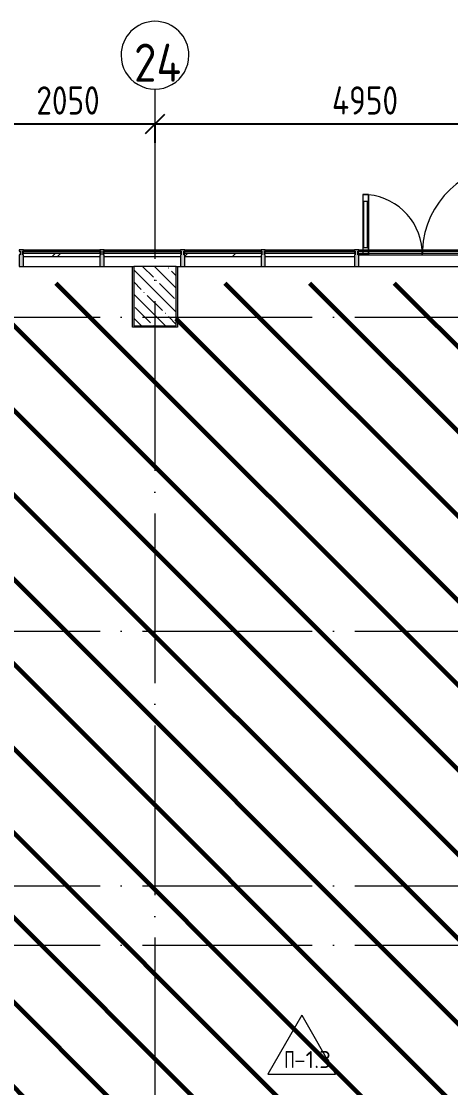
# Model space of a CAD drawing. Header units: millimetres. Extents: x -68946 to 288321, y -402657 to 324925.
# Drawn here: x 98313 to 103372, y 49295 to 61864 of the extents above; entities that cross this region are included whole.
import ezdxf

# ---------------------------------------------------------------- set-up
doc = ezdxf.new("R2010")
doc.units = ezdxf.units.MM
doc.linetypes.add('ADSK_Линия сетки', pattern=[2500, 2000, -250, 0, -250])
doc.layers.get('Defpoints').update_dxf_attribs({"color": 250})
for name, color, linetype, lineweight in [('3.4) ПТ-2.16    4 вып', 114, 'Continuous', 60), ('A-____-____-DIMS', 250, 'Continuous', 9), ('A-DETL-GENF-OTLN', 250, 'Continuous', 5), ('A-DOOR-____-OTLN', 250, 'Continuous', 5), ('A-FLOR-____-IDEN', 11, 'Continuous', 9), ('A-FLOR-____-OTLN', 192, 'Continuous', 9), ('A-GLAZ-____-MCUT', 250, 'Continuous', 9), ('A-GLAZ-____-OTLN', 250, 'Continuous', 5), ('A-GLAZ-CURT-OTLN', 52, 'Continuous', 5), ('A-GLAZ-CWMG-MCUT', 51, 'Continuous', 9), ('A-GLAZ-CWMG-OTLN', 51, 'Continuous', 5), ('S-COLS-____-MCUT', 250, 'Continuous', 25), ('S-COLS-____-OTLN', 250, 'Continuous', 9), ('S-GRID-____-IDEN', 250, 'Continuous', 9), ('S-GRID-____-OTLN', 250, 'Continuous', 9)]:
    doc.layers.add(name, color=color, linetype=linetype, lineweight=lineweight)
doc.styles.add('GOST Common', font='', dxfattribs={"width": 0.9, "height": 350})
doc.styles.add('ISOCPEUR_2', font='isocpeur.ttf', dxfattribs={"height": 160})
doc.styles.get("Standard").update_dxf_attribs({"font": 'ГОСТ тип А.ttf'})
doc.styles.get('GOST Common').set_extended_font_data('GOST Common')
doc.dimstyles.new('А3', dxfattribs={"dimtxt": 333, "dimasz": 222, "dimexe": 222, "dimexo": 111, "dimgap": 111, "dimtad": 1, "dimtoh": 1, "dimdec": 0, "dimrnd": 0.0015, "dimzin": 0, "dimdsep": 46, "dimtxsty": 'Standard', "dimblk": 'OBLIQUE', "dimcen": 0, "dimclrd": 7, "dimclre": 7, "dimclrt": 7, "dimadec": 0, "dimazin": 0, "dimtfac": 1, "dimtdec": 0, "dimtofl": 0, "dimtmove": 0, "dimatfit": 3, "dimfxl": 1, "dimtolj": 1, "dimtzin": 0, "dimarcsym": 0})

# ---------------------------------------------------------------- blocks, each defined once
blk = doc.blocks.new('PNS_Панель прямоугольная - Нр_Металл - 40мм-36103570-АР1_Маркировочный план 1 этажа С2и3')
at = {"layer": 'A-GLAZ-____-OTLN'}
for p, q in [((-935, 0), (935, 0)), ((-935, 0), (-925, 0)), ((925, 0), (935, 0))]:
    blk.add_line(p, q, dxfattribs=at)
blk = doc.blocks.new('BSC_Колонна _Прямоугольная - 700х500-V38-АР1_Маркировочный план 1 этажа С2и3')
at = {"layer": 'S-COLS-____-OTLN', "lineweight": 5}
h = blk.add_hatch(dxfattribs=at)
h.set_pattern_fill('FP_82', color=256, style=0, pattern_type=2)
h.set_pattern_definition([(45, (-58625, 87599.98), (-142.56192, 142.56192), []), (45, (-58625, 87457.42), (-142.56192, 142.56192), [252.016, -50.403, 3.353, -47.05])])
h.paths.add_polyline_path([(-350, 250), (-350, -250), (350, -250), (350, 250), (-302, 250)])
at = {"layer": 'S-COLS-____-MCUT', "lineweight": 5}
for p, q in [((350, 250), (-350, 250)), ((-350, 250), (-350, -250)), ((350, -250), (350, 250)), ((-350, -250), (350, -250))]:
    blk.add_line(p, q, dxfattribs=at)
blk = doc.blocks.new('PNS_Панель прямоугольная2 - Нр_Стекло - 40мм-36105346-АР1_Маркировочный план 1 этажа С2и3')
at = {"layer": 'A-GLAZ-____-OTLN'}
h = blk.add_hatch(dxfattribs=at)
h.set_pattern_fill('FP_132', color=256, style=0, pattern_type=2)
h.set_pattern_definition([(45, (-86600.23, -59032), (-282.8427, 282.8427), [200, -600]), (45, (-86800.23, -59132), (-282.8427, 282.8427), [600, -200]), (45, (-86400.23, -59232), (-282.8427, 282.8427), [200, -600])])
h.paths.add_polyline_path([(-450, -40), (450, -40), (450, -21), (460, -21), (460, 0), (-460, 0), (-460, -21), (-450, -21)])
at = {"layer": 'A-GLAZ-____-MCUT', "lineweight": 5}
for p, q in [((460, 0), (-460, 0)), ((-450, -40), (450, -40))]:
    blk.add_line(p, q, dxfattribs=at)
at = {"layer": 'A-GLAZ-____-OTLN'}
blk.add_line((-460, 0), (460, 0), dxfattribs=at)
blk = doc.blocks.new('PNS_Панель прямоугольная4 - Нр_Металл - 40мм 2-37707810-АР1_Маркировочный план 1 этажа С2и3')
at = {"layer": 'A-GLAZ-____-MCUT', "lineweight": 5}
for p, q in [((460, 0), (-460, 0)), ((-450, -40), (450, -40))]:
    blk.add_line(p, q, dxfattribs=at)
at = {"layer": 'A-GLAZ-____-OTLN'}
blk.add_line((-460, 0), (460, 0), dxfattribs=at)
blk = doc.blocks.new('PNS_Панель прямоугольная3 - Нр_Стекло - 40мм 2-36105354-АР1_Маркировочный план 1 этажа С2и3')
at = {"layer": 'A-GLAZ-____-OTLN'}
h = blk.add_hatch(dxfattribs=at)
h.set_pattern_fill('FP_133', color=256, style=0, pattern_type=2)
h.set_pattern_definition([(45, (-88500.23, -59032), (-282.8427, 282.8427), [200, -600]), (45, (-88700.23, -59132), (-282.8427, 282.8427), [600, -200]), (45, (-88300.23, -59232), (-282.8427, 282.8427), [200, -600])])
h.paths.add_polyline_path([(-450, -40), (450, -40), (450, -21), (460, -21), (460, 0), (-460, 0), (-460, -21), (-450, -21)])
at = {"layer": 'A-GLAZ-____-MCUT', "lineweight": 5}
for p, q in [((460, 0), (-460, 0)), ((-450, -40), (450, -40))]:
    blk.add_line(p, q, dxfattribs=at)
at = {"layer": 'A-GLAZ-____-OTLN'}
blk.add_line((-460, 0), (460, 0), dxfattribs=at)
blk = doc.blocks.new('PNS_Панель прямоугольная4 - Нр_Металл - 40мм 2-36105362-АР1_Маркировочный план 1 этажа С2и3')
at = {"layer": 'A-GLAZ-____-MCUT', "lineweight": 5}
for p, q in [((535, 0), (-535, 0)), ((-525, -40), (525, -40))]:
    blk.add_line(p, q, dxfattribs=at)
at = {"layer": 'A-GLAZ-____-OTLN'}
blk.add_line((-535, 0), (535, 0), dxfattribs=at)
blk = doc.blocks.new('Дверь_Витражная_СКБ_2Ст - ДВН_ДАО_Главный вход-36105370-АР1_Маркировочный план 1 этажа С2и3')
at = {"layer": 'A-DETL-GENF-OTLN', "lineweight": 5}
for p, q in [((878, 1040.5), (808, 1040.5)), ((808, 1040.5), (808, 38)), ((878, 1040.5), (808, 1040.5)), ((808, 1040.5), (808, 38)), ((878, 1040.5), (878, 38)), ((878, 38), (878, 1040.5)), ((878, 960.5), (808, 960.5)), ((824, 960.5), (824, 67.5)), ((868, 960.5), (868, 67.5)), ((-878, 690.5), (-808, 690.5)), ((-878, 690.5), (-878, 38)), ((-808, 690.5), (-878, 690.5)), ((-878, 690.5), (-878, 38)), ((-808, 690.5), (-808, 38)), ((-808, 38), (-808, 690.5)), ((-878, 610.5), (-808, 610.5)), ((-868, 610.5), (-868, 67.5)), ((-824, 610.5), (-824, 67.5)), ((-878, 67.5), (-808, 67.5)), ((-878, 21), (-878, -12.5)), ((-878, 21), (-878, -12.5)), ((-808, 21), (-808, -12.5)), ((-808, -12.5), (-808, 21)), ((878, 67.5), (808, 67.5)), ((808, 21), (808, -12.5)), ((808, 21), (808, -12.5)), ((878, 21), (878, -12.5)), ((878, -12.5), (878, 21)), ((-878, -12.5), (-935, -12.5)), ((-878, -12.5), (-935, -12.5)), ((-808, -12.5), (-878, -12.5)), ((-878, -12.5), (-808, -12.5)), ((-878, -21), (-878, -12.5)), ((-878, -21), (-878, -12.5)), ((808, -12.5), (878, -12.5)), ((808, -12.5), (878, -12.5)), ((878, -21), (878, -12.5)), ((878, -12.5), (935, -12.5)), ((878, -12.5), (878, -21)), ((935, -12.5), (878, -12.5))]:
    blk.add_line(p, q, dxfattribs=at)
at = {"layer": 'A-DOOR-____-OTLN'}
for p, q in [((878, 1040.5), (878, 38)), ((-878, 690.5), (-878, 38)), ((-878, 21), (-878, -12.5)), ((878, 21), (878, -12.5))]:
    blk.add_line(p, q, dxfattribs=at)
for centre, radius, start, end in [((878, -12.5), 1053, 90, 177.24433), ((-878, -12.5), 703, 4.13282, 90), ((-878, -12.5), 703, 360, 2.74157), ((878, -12.5), 1053, 178.17198, 180)]:
    blk.add_arc(centre, radius, start, end, dxfattribs=at)
blk = doc.blocks.new('Прямоугольный импост - Рядовой 50х195-36104213-АР1_Маркировочный план 1 этажа С2и3')
at = {"layer": 'A-GLAZ-CWMG-OTLN'}
for p, q in [((86050, 59170), (86950, 59170)), ((86050, 59132), (86050, 59153)), ((86050, 59153), (86950, 59153)), ((86950, 59153), (86950, 59132)), ((86050, 58975), (86950, 58975))]:
    blk.add_line(p, q, dxfattribs=at)
blk = doc.blocks.new('Прямоугольный импост - Рядовой 50х195-V104-АР1_Маркировочный план 1 этажа С2и3')
at = {"layer": 'A-GLAZ-CWMG-OTLN'}
for p, q in [((87000, 59170), (87900, 59170)), ((87000, 59132), (87000, 59153)), ((87000, 59153), (87900, 59153)), ((87900, 59153), (87900, 59132)), ((87000, 58975), (87350, 58975)), ((87850, 58975), (87900, 58975))]:
    blk.add_line(p, q, dxfattribs=at)
blk = doc.blocks.new('Прямоугольный импост - Рядовой 50х195-36103316-АР1_Маркировочный план 1 этажа С2и3')
at = {"layer": 'A-GLAZ-CWMG-OTLN'}
for p, q in [((88900, 59170), (89950, 59170)), ((88900, 59132), (88900, 59153)), ((88900, 59153), (89950, 59153)), ((89950, 59153), (89950, 59132)), ((88900, 58975), (89950, 58975))]:
    blk.add_line(p, q, dxfattribs=at)
blk = doc.blocks.new('Прямоугольный импост - Рядовой 50х195-36103568-АР1_Маркировочный план 1 этажа С2и3')
at = {"layer": 'A-GLAZ-CWMG-OTLN'}
for p, q in [((90000, 59170), (91850, 59170)), ((90000, 59111), (90000, 59153)), ((90000, 59153), (91850, 59153)), ((90000, 59111), (91850, 59111)), ((91850, 59153), (91850, 59111)), ((90000, 58975), (91850, 58975))]:
    blk.add_line(p, q, dxfattribs=at)
blk = doc.blocks.new('Прямоугольный импост - Рядовой 50х195-36105257-АР1_Маркировочный план 1 этажа С2и3')
at = {"layer": 'A-GLAZ-CWMG-OTLN'}
blk.add_hatch(color=50, dxfattribs=at).paths.add_polyline_path([(0, 157), (25, 157), (25, 21), (15, 21), (15, -21), (25, -21), (25, -38), (-25, -38), (-25, -21), (-15, -21), (-15, 21), (-25, 21), (-25, 157), (-15, 157)])
at = {"layer": 'A-GLAZ-CWMG-MCUT', "lineweight": 5}
for p, q in [((-25, 21), (-25, 157)), ((-25, 157), (25, 157)), ((25, 157), (25, 21)), ((-15, 21), (-25, 21)), ((-15, -21), (-15, 21)), ((15, 21), (15, -21)), ((25, 21), (15, 21)), ((-25, -38), (-25, -21)), ((-25, -21), (-15, -21)), ((25, -38), (-25, -38)), ((15, -21), (25, -21)), ((25, -21), (25, -38))]:
    blk.add_line(p, q, dxfattribs=at)
blk = doc.blocks.new('Прямоугольный импост - Рядовой 50х195-36105256-АР1_Маркировочный план 1 этажа С2и3')
at = {"layer": 'A-GLAZ-CWMG-OTLN'}
blk.add_hatch(color=50, dxfattribs=at).paths.add_polyline_path([(25, 157), (25, 21), (15, 21), (15, -21), (25, -21), (25, -38), (-25, -38), (-25, -21), (-15, -21), (-15, 21), (-25, 21), (-25, 157), (15, 157)])
at = {"layer": 'A-GLAZ-CWMG-MCUT', "lineweight": 5}
for p, q in [((-25, 21), (-25, 157)), ((-25, 157), (25, 157)), ((25, 157), (25, 21)), ((-15, 21), (-25, 21)), ((-15, -21), (-15, 21)), ((15, 21), (15, -21)), ((25, 21), (15, 21)), ((-25, -38), (-25, -21)), ((-25, -21), (-15, -21)), ((25, -38), (-25, -38)), ((15, -21), (25, -21)), ((25, -21), (25, -38))]:
    blk.add_line(p, q, dxfattribs=at)
blk = doc.blocks.new('Ось сетки - Круг_Ø8 мм-39983606-АР1_Маркировочный план 1 этажа С2и3')
at = {"layer": 'S-GRID-____-IDEN'}
for start, end in [(360, 180), (180, 360)]:
    blk.add_arc((0, 0), 4, start, end, dxfattribs=at)
blk = doc.blocks.new('AAR_СКБ_Марка_Перекрытия - Марка пола-17325028-АР1_Маркировочный план 1 этажа С2и3')
at = {"layer": 'A-FLOR-____-IDEN'}
for p, q in [((0, 6.93), (-4, 0)), ((0, 6.93), (4, 0)), ((-4, 0), (4, 0))]:
    blk.add_line(p, q, dxfattribs=at)
blk = doc.blocks.new('_Oblique')
at = {"color": 0, "linetype": 'ByBlock', "lineweight": -2}
blk.add_line((-0.5, -0.5), (0.5, 0.5), dxfattribs=at)
blk = doc.blocks.new('*D2596')
at = {"layer": 'A-____-____-DIMS', "color": 7, "lineweight": -2, "transparency": 16777216}
for p, q in [((97838, 60654), (99888, 60654)), ((97838, 60643), (97838, 60432)), ((99888, 60643), (99888, 60432))]:
    blk.add_line(p, q, dxfattribs=at)
at = {"layer": 'Defpoints', "color": 0, "transparency": 16777216}
for p in [(97838, 60754), (99888, 60754), (99888, 60654)]:
    blk.add_point(p, dxfattribs=at)
at = {"layer": 'A-____-____-DIMS', "color": 7, "lineweight": -2, "transparency": 16777216, "xscale": 222, "yscale": 222, "zscale": 222, "rotation": 180}
blk.add_blockref('_Oblique', (97838, 60654), dxfattribs=at)
at = {"layer": 'A-____-____-DIMS', "color": 7, "lineweight": -2, "transparency": 16777216, "xscale": 222, "yscale": 222, "zscale": 222}
blk.add_blockref('_Oblique', (99888, 60654), dxfattribs=at)
at = {"layer": 'A-____-____-DIMS', "color": 7, "transparency": 16777216, "insert": (98863, 60931), "char_height": 333, "width": 2.48, "attachment_point": 5}
blk.add_mtext('\\A1;2050', dxfattribs=at)
blk = doc.blocks.new('*D2597')
at = {"layer": 'A-____-____-DIMS', "color": 7, "lineweight": -2, "transparency": 16777216}
for p, q in [((99888, 60654), (104838, 60654)), ((99888, 60643), (99888, 60432)), ((104838, 60643), (104838, 60432))]:
    blk.add_line(p, q, dxfattribs=at)
at = {"layer": 'Defpoints', "color": 0, "transparency": 16777216}
for p in [(99888, 60754), (104838, 60754), (104838, 60654)]:
    blk.add_point(p, dxfattribs=at)
at = {"layer": 'A-____-____-DIMS', "color": 7, "lineweight": -2, "transparency": 16777216, "xscale": 222, "yscale": 222, "zscale": 222, "rotation": 180}
blk.add_blockref('_Oblique', (99888, 60654), dxfattribs=at)
at = {"layer": 'A-____-____-DIMS', "color": 7, "lineweight": -2, "transparency": 16777216, "xscale": 222, "yscale": 222, "zscale": 222}
blk.add_blockref('_Oblique', (104838, 60654), dxfattribs=at)
at = {"layer": 'A-____-____-DIMS', "color": 7, "transparency": 16777216, "insert": (102363, 60931), "char_height": 333, "width": 2.57, "attachment_point": 5}
blk.add_mtext('\\A1;4950', dxfattribs=at)

msp = doc.modelspace()

# ---------------------------------------------------------------- hatches: boundary and pattern name
at = {"layer": '3.4) ПТ-2.16    4 вып'}
h = msp.add_hatch(dxfattribs=at)
h.set_pattern_fill('ANSI31', color=256, scale=222, angle=90)
h.paths.add_polyline_path([(105437.8919, 58775), (100137.8919, 58775), (100137.8919, 58275), (99637.8919, 58275), (99637.8919, 58775), (94337.8919, 58775), (94337.8919, 58275), (94037.9138, 58275), (94037.9138, 57375), (91337.8919, 57375), (91337.8919, 56475), (90087.8919, 56475), (90087.8919, 40174.9994), (105437.8919, 40174.9994), (105437.8919, 48044.9994), (108107.9138, 48044.9994), (108107.9138, 49287.2007), (105437.8919, 49287.2007)])
h.paths.add_polyline_path([(97637.8919, 51874.9994), (98037.8919, 51874.9994), (98037.8919, 51474.9994), (97637.8919, 51474.9994)], flags=16)
h.paths.add_polyline_path([(97637.8919, 45724.9994), (98037.8919, 45724.9994), (98037.8919, 45324.9994), (97637.8919, 45324.9994)], flags=16)

# ---------------------------------------------------------------- linework, layer by layer
at = {"layer": 'A-FLOR-____-OTLN', "color": 18, "lineweight": 5, "true_color": 0x000000}
for p, q in [((99621.8919, 58259), (99621.8919, 58975)), ((100153.9138, 58975), (100153.9138, 58259)), ((100153.9138, 58259), (99621.8919, 58259))]:
    msp.add_line(p, q, dxfattribs=at)
at = {"layer": 'S-GRID-____-OTLN', "color": 18, "linetype": 'ADSK_Линия сетки', "true_color": 0x000000}
for p, q in [((99887.9138, 61063.6538), (99887.9138, -2919.5356)), ((77240.3519, 58375), (168626.8279, 58375)), ((77240.3519, 54675), (168626.8279, 54675)), ((77240.3519, 51675), (168626.8279, 51675)), ((77240.3519, 50975), (168626.8279, 50975))]:
    msp.add_line(p, q, dxfattribs=at)

# ---------------------------------------------------------------- block references
at = {"layer": 'A-DOOR-____-OTLN', "color": 18, "true_color": 0x000000}
msp.add_blockref('Дверь_Витражная_СКБ_2Ст - ДВН_ДАО_Главный вход-36105370-АР1_Маркировочный план 1 этажа С2и3', (103213.1391, 59132), dxfattribs=at)
at = {"layer": 'A-FLOR-____-IDEN', "color": 18, "true_color": 0x000000, "xscale": 99.99999999999993, "yscale": 99.99999999999993, "zscale": 99.99999999999993}
msp.add_blockref('AAR_СКБ_Марка_Перекрытия - Марка пола-17325028-АР1_Маркировочный план 1 этажа С2и3', (101616.712, 49455.0115), dxfattribs=at)
at = {"layer": 'A-GLAZ-____-MCUT', "color": 18, "lineweight": 5, "true_color": 0x000000}
for name, p in [('PNS_Панель прямоугольная2 - Нр_Стекло - 40мм-36105346-АР1_Маркировочный план 1 этажа С2и3', (98788.1391, 59132)), ('PNS_Панель прямоугольная4 - Нр_Металл - 40мм 2-37707810-АР1_Маркировочный план 1 этажа С2и3', (99738.1391, 59132)), ('PNS_Панель прямоугольная3 - Нр_Стекло - 40мм 2-36105354-АР1_Маркировочный план 1 этажа С2и3', (100688.1391, 59132)), ('PNS_Панель прямоугольная4 - Нр_Металл - 40мм 2-36105362-АР1_Маркировочный план 1 этажа С2и3', (101713.1391, 59132))]:
    msp.add_blockref(name, p, dxfattribs=at)
at = {"layer": 'A-GLAZ-CURT-OTLN', "color": 18, "true_color": 0x000000}
msp.add_blockref('PNS_Панель прямоугольная - Нр_Металл - 40мм-36103570-АР1_Маркировочный план 1 этажа С2и3', (103213.1391, 59132), dxfattribs=at)
at = {"layer": 'A-GLAZ-CWMG-OTLN', "color": 18, "true_color": 0x000000, "extrusion": (0, 0, -1), "rotation": 180}
for name, p in [('Прямоугольный импост - Рядовой 50х195-36105257-АР1_Маркировочный план 1 этажа С2и3', (-98313.1391, 59132)), ('Прямоугольный импост - Рядовой 50х195-36105257-АР1_Маркировочный план 1 этажа С2и3', (-99263.1391, 59132)), ('Прямоугольный импост - Рядовой 50х195-36105257-АР1_Маркировочный план 1 этажа С2и3', (-100213.1391, 59132)), ('Прямоугольный импост - Рядовой 50х195-36105257-АР1_Маркировочный план 1 этажа С2и3', (-101163.1391, 59132)), ('Прямоугольный импост - Рядовой 50х195-36105256-АР1_Маркировочный план 1 этажа С2и3', (-102263.1391, 59132))]:
    msp.add_blockref(name, p, dxfattribs=at)
at = {"layer": 'A-GLAZ-CWMG-OTLN', "color": 18, "true_color": 0x000000}
for name, p in [('Прямоугольный импост - Рядовой 50х195-36104213-АР1_Маркировочный план 1 этажа С2и3', (12287.9138, -0.0006)), ('Прямоугольный импост - Рядовой 50х195-V104-АР1_Маркировочный план 1 этажа С2и3', (12287.9138, -0.0006)), ('Прямоугольный импост - Рядовой 50х195-36104213-АР1_Маркировочный план 1 этажа С2и3', (14187.9138, -0.0006)), ('Прямоугольный импост - Рядовой 50х195-36103316-АР1_Маркировочный план 1 этажа С2и3', (12287.9138, -0.0006)), ('Прямоугольный импост - Рядовой 50х195-36103568-АР1_Маркировочный план 1 этажа С2и3', (12287.9138, -0.0006))]:
    msp.add_blockref(name, p, dxfattribs=at)
at = {"layer": 'S-COLS-____-OTLN', "color": 18, "lineweight": 5, "true_color": 0x000000, "rotation": 89.9999999999999}
msp.add_blockref('BSC_Колонна _Прямоугольная - 700х500-V38-АР1_Маркировочный план 1 этажа С2и3', (99887.8919, 58625), dxfattribs=at)
at = {"layer": 'S-GRID-____-IDEN', "color": 18, "true_color": 0x000000, "xscale": 99.99999999999993, "yscale": 99.99999999999993, "zscale": 99.99999999999993, "rotation": 180}
msp.add_blockref('Ось сетки - Круг_Ø8 мм-39983606-АР1_Маркировочный план 1 этажа С2и3', (99887.9138, 61463.6538), dxfattribs=at)

# ---------------------------------------------------------------- texts
at = {"layer": 'A-FLOR-____-IDEN', "color": 18, "true_color": 0x000000, "char_height": 200, "attachment_point": 1, "style": 'ISOCPEUR_2'}
for s, insert, width in [('\\fISOCPEUR|b0|i0|c204|p34|;\\W.7;П', (101411.4771, 49726.3973), 140.295312), ('-1.3', (101527.2323, 49726.3973), 381.60325)]:
    msp.add_mtext(s, dxfattribs=dict(at, insert=insert, width=width))
at = {"layer": 'S-GRID-____-IDEN', "color": 18, "true_color": 0x000000, "insert": (99641.2445, 61600.9329), "char_height": 450, "width": 584.430187, "attachment_point": 1, "style": 'GOST Common'}
msp.add_mtext('24', dxfattribs=at)

# ---------------------------------------------------------------- dimensions: what is measured, and where the dimension line sits
at = {"layer": 'A-____-____-DIMS', "color": 18, "true_color": 0x000000}
for base, p1, p2, picture, middle in [((99887.9138, 60653.7189), (97837.9138, 60753.7038), (99887.9138, 60753.7038), '*D2596', (98862.9138, 60931.2189)), ((104837.9138, 60653.7189), (99887.9138, 60753.7038), (104837.9138, 60753.7038), '*D2597', (102362.9138, 60931.2189))]:
    dim = msp.add_linear_dim(base=base, p1=p1, p2=p2, dimstyle='А3', dxfattribs=at)
    dim.commit()
    dim.dimension.update_dxf_attribs({"geometry": picture, "text_midpoint": middle})

doc.saveas('drawing.dxf')
